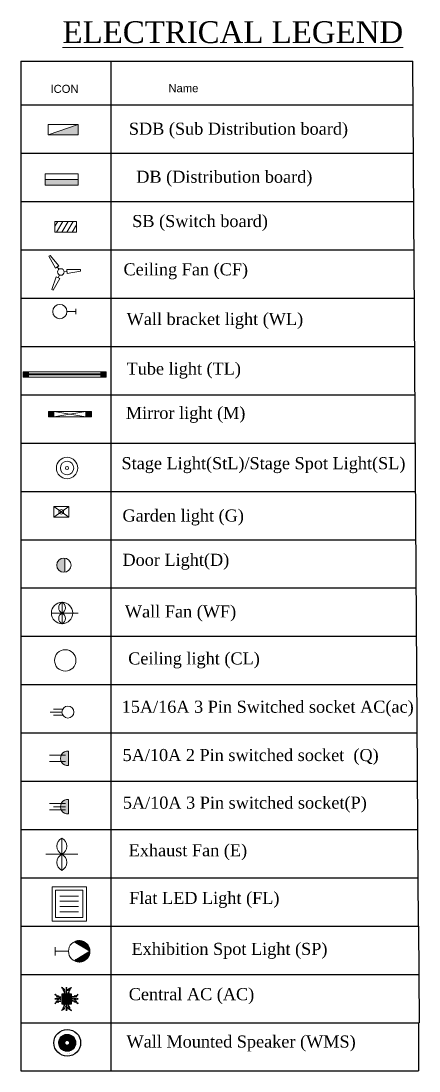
# Model space of a CAD drawing. Header units: inches. Extents: x -913 to 64634, y -1481 to 18188.
# Drawn here: x 2767 to 3064, y 3532 to 4315 of the extents above; entities that cross this region are included whole.
import ezdxf

# ---------------------------------------------------------------- set-up
doc = ezdxf.new("R2010")
doc.units = ezdxf.units.IN
doc.header["$MEASUREMENT"] = 0
doc.linetypes.add('HIDDEN', pattern=[9.525, 6.35, -3.175])
for name, color, linetype in [('AIR', 7, 'Continuous'), ('AIR-00', 8, 'Continuous'), ('AIR-01', 105, 'Continuous'), ('AIR-02', 2, 'Continuous'), ('AIR-04', 40, 'Continuous'), ('dwgmodels.com', 250, 'Continuous'), ('SB Wire', 11, 'Continuous')]:
    doc.layers.add(name, color=color, linetype=linetype)
for name, color, linetype, lineweight in [('E. Fixture', 6, 'Continuous', 20), ('ETEXT', 152, 'Continuous', 5), ('HATCH', 251, 'Continuous', 5)]:
    doc.layers.add(name, color=color, linetype=linetype, lineweight=lineweight)
doc.styles.add('JASIM', font='times.ttf')
doc.styles.get("Standard").update_dxf_attribs({"font": 'arial.ttf'})

# ---------------------------------------------------------------- blocks, each defined once
blk = doc.blocks.new('FCU-13000P (CASSETTE SPLIT)')
at = {"layer": 'AIR-00', "ltscale": 3}
for p, q in [((0, 0.523), (0, 1)), ((-0.523, 0), (-1, 0)), ((-0.558, 0.193), (-0.487, 0.193)), ((-0.558, 0.162), (-0.487, 0.162)), ((-0.558, 0.016), (-0.487, 0.016)), ((-0.193, 0.558), (-0.193, 0.487)), ((-0.162, 0.558), (-0.162, 0.487)), ((-0.016, 0.558), (-0.016, 0.487)), ((0.016, 0.558), (0.016, 0.487)), ((0.162, 0.558), (0.162, 0.487)), ((0.193, 0.558), (0.193, 0.487)), ((0.558, 0.193), (0.487, 0.193)), ((0.558, 0.162), (0.487, 0.162)), ((0.558, 0.016), (0.487, 0.016)), ((0.523, 0), (1, 0)), ((-0.558, -0.016), (-0.487, -0.016)), ((-0.558, -0.162), (-0.487, -0.162)), ((-0.558, -0.193), (-0.487, -0.193)), ((-0.193, -0.558), (-0.193, -0.487)), ((-0.162, -0.558), (-0.162, -0.487)), ((-0.016, -0.558), (-0.016, -0.487)), ((0, -0.523), (0, -1)), ((0.016, -0.558), (0.016, -0.487)), ((0.162, -0.558), (0.162, -0.487)), ((0.193, -0.558), (0.193, -0.487)), ((0.558, -0.016), (0.487, -0.016)), ((0.558, -0.162), (0.487, -0.162)), ((0.558, -0.193), (0.487, -0.193))]:
    blk.add_line(p, q, dxfattribs=at)
at = {"layer": 'AIR-00'}
for p, q in [((0.295, -0.295), (-0.295, 0.295)), ((0.295, 0.295), (-0.295, -0.295))]:
    blk.add_line(p, q, dxfattribs=at)
at = {"layer": 'AIR-00', "ltscale": 3}
for points in [[(-0.335, 0.895), (-0.311, 0.932), (-0.416, 0.973)], [(-0.022, 0.89), (0.022, 0.89), (0, 1)], [(0.335, 0.895), (0.311, 0.932), (0.416, 0.973)], [(-0.89, 0.022), (-0.89, -0.022), (-1, 0)], [(-0.895, 0.335), (-0.932, 0.311), (-0.973, 0.416)], [(0.89, 0.022), (0.89, -0.022), (1, 0)], [(0.895, 0.335), (0.932, 0.311), (0.973, 0.416)], [(-0.895, -0.335), (-0.932, -0.311), (-0.973, -0.416)], [(0.895, -0.335), (0.932, -0.311), (0.973, -0.416)], [(-0.335, -0.895), (-0.311, -0.932), (-0.416, -0.973)], [(-0.022, -0.89), (0.022, -0.89), (0, -1)], [(0.335, -0.895), (0.311, -0.932), (0.416, -0.973)]]:
    blk.add_lwpolyline(points, close=True, dxfattribs=at)
at = {"layer": 'AIR-00'}
for points in [[(-0.323, 0.914, -0.171809), (-0.178, 0.558), (-0.178, 0.522)], [(0.323, 0.914, 0.171809), (0.178, 0.558), (0.178, 0.522)], [(-0.914, 0.323, 0.171809), (-0.558, 0.178), (-0.522, 0.178)], [(0.914, 0.323, -0.171809), (0.558, 0.178), (0.522, 0.178)], [(-0.914, -0.323, -0.171809), (-0.558, -0.178), (-0.522, -0.178)], [(-0.323, -0.914, 0.171809), (-0.178, -0.558), (-0.178, -0.522)], [(0.323, -0.914, -0.171809), (0.178, -0.558), (0.178, -0.522)], [(0.914, -0.323, 0.171809), (0.558, -0.178), (0.522, -0.178)]]:
    blk.add_lwpolyline(points, format="xyb", dxfattribs=at)
for points in [[(-0.26, -0.26), (0.26, -0.26), (0.26, 0.26), (-0.26, 0.26)], [(-0.21, -0.21), (0.21, -0.21), (0.21, 0.21), (-0.21, 0.21)], [(-0.16, -0.16), (0.16, -0.16), (0.16, 0.16), (-0.16, 0.16)], [(-0.11, -0.11), (0.11, -0.11), (0.11, 0.11), (-0.11, 0.11)], [(-0.06, -0.06), (0.06, -0.06), (0.06, 0.06), (-0.06, 0.06)]]:
    blk.add_lwpolyline(points, close=True, dxfattribs=at)
at = {"layer": 'AIR-00', "ltscale": 3}
for points in [[(-0.84, 0.268), (-0.852, 0.231), (-0.882, 0.134), (-0.704, 0.422), (-0.903, -0.005), (-0.645, 0.358), (-0.678, 0.239), (-0.69, 0.199)], [(-0.268, 0.84), (-0.231, 0.852), (-0.134, 0.882), (-0.422, 0.704), (0.005, 0.903), (-0.358, 0.645), (-0.239, 0.678), (-0.199, 0.69)], [(0.268, 0.84), (0.231, 0.852), (0.134, 0.882), (0.422, 0.704), (-0.005, 0.903), (0.358, 0.645), (0.239, 0.678), (0.199, 0.69)], [(0.84, 0.268), (0.852, 0.231), (0.882, 0.134), (0.704, 0.422), (0.903, -0.005), (0.645, 0.358), (0.678, 0.239), (0.69, 0.199)], [(-0.84, -0.268), (-0.852, -0.231), (-0.882, -0.134), (-0.704, -0.422), (-0.903, 0.005), (-0.645, -0.358), (-0.678, -0.239), (-0.69, -0.199)], [(-0.268, -0.84), (-0.231, -0.852), (-0.134, -0.882), (-0.422, -0.704), (0.005, -0.903), (-0.358, -0.645), (-0.239, -0.678), (-0.199, -0.69)], [(0.268, -0.84), (0.231, -0.852), (0.134, -0.882), (0.422, -0.704), (-0.005, -0.903), (0.358, -0.645), (0.239, -0.678), (0.199, -0.69)], [(0.84, -0.268), (0.852, -0.231), (0.882, -0.134), (0.704, -0.422), (0.903, 0.005), (0.645, -0.358), (0.678, -0.239), (0.69, -0.199)]]:
    blk.add_open_spline(points, degree=3, knots=[0.0032834, 0.0032834, 0.0032834, 0.0032834, 0.0712567, 0.1924075, 0.3347111, 0.5062145, 0.5813292, 0.5813292, 0.5813292, 0.5813292], dxfattribs=at)
for points in [[(-0.8, 0), (-0.776, -0.077), (-0.755, 0.058), (-0.718, -0.098), (-0.663, 0.087), (-0.631, 0)], [(0, 0.8), (0.077, 0.776), (-0.058, 0.755), (0.098, 0.718), (-0.087, 0.663), (0, 0.631)], [(0.8, 0), (0.776, -0.077), (0.755, 0.058), (0.718, -0.098), (0.663, 0.087), (0.631, 0)], [(0, -0.8), (0.077, -0.776), (-0.058, -0.755), (0.098, -0.718), (-0.087, -0.663), (0, -0.631)]]:
    blk.add_spline(points, degree=3, dxfattribs=at)
for points in [[(-0.416, 0.973), (-0.335, 0.895), (-0.311, 0.932)], [(0, 1), (-0.022, 0.89), (0.022, 0.89)], [(0.416, 0.973), (0.335, 0.895), (0.311, 0.932)], [(-1, 0), (-0.89, 0.022), (-0.89, -0.022)], [(-0.973, 0.416), (-0.895, 0.335), (-0.932, 0.311)], [(1, 0), (0.89, 0.022), (0.89, -0.022)], [(0.973, 0.416), (0.895, 0.335), (0.932, 0.311)], [(-0.973, -0.416), (-0.895, -0.335), (-0.932, -0.311)], [(0.973, -0.416), (0.895, -0.335), (0.932, -0.311)], [(-0.416, -0.973), (-0.335, -0.895), (-0.311, -0.932)], [(0, -1), (-0.022, -0.89), (0.022, -0.89)], [(0.416, -0.973), (0.335, -0.895), (0.311, -0.932)]]:
    blk.add_solid(points, dxfattribs=at)
at = {"layer": 'AIR-01'}
for points in [[(-0.373, 0.31), (-0.348, 0.31), (-0.348, -0.31), (-0.373, -0.31)], [(-0.31, 0.372), (0.31, 0.372), (0.31, 0.348), (-0.31, 0.348)], [(0.372, 0.31), (0.348, 0.31), (0.348, -0.31), (0.372, -0.31)], [(-0.31, -0.373), (0.31, -0.373), (0.31, -0.348), (-0.31, -0.348)]]:
    blk.add_lwpolyline(points, close=True, dxfattribs=at)
at = {"layer": 'AIR-02'}
blk.add_lwpolyline([(-0.26, -0.31), (0.26, -0.31, 0.414214), (0.31, -0.26), (0.31, 0.26, 0.414214), (0.26, 0.31), (-0.26, 0.31, 0.414214), (-0.31, 0.26), (-0.31, -0.26, 0.414214)], format="xyb", close=True, dxfattribs=at)
at = {"layer": 'AIR-04'}
blk.add_lwpolyline([(-0.41, -0.41), (0.41, -0.41), (0.41, 0.41), (-0.41, 0.41)], close=True, dxfattribs=at)
blk = doc.blocks.new('C')
at = {"layer": 'E. Fixture'}
blk.add_hatch(color=256, dxfattribs=at).paths.add_polyline_path([(27131.11, -3595.1), (27140.34, -3595.1), (27140.34, -3591.94)])
blk.add_line((27140.34, -3591.94), (27131.11, -3595.1), dxfattribs=at)
blk.add_lwpolyline([(27131.11, -3591.94), (27140.34, -3591.94), (27140.34, -3595.1), (27131.11, -3595.1), (27131.11, -3591.94)], dxfattribs=at)
blk = doc.blocks.new('2')
at = {"layer": 'E. Fixture'}
blk.add_hatch(color=256, dxfattribs=at).paths.add_polyline_path([(27131.11, -3604.57), (27131.11, -3606.15), (27140.34, -3606.15), (27140.34, -3604.57)])
blk.add_line((27140.34, -3604.57), (27131.11, -3604.57), dxfattribs=at)
blk.add_lwpolyline([(27131.11, -3602.99), (27140.34, -3602.99), (27140.34, -3606.15), (27131.11, -3606.15), (27131.11, -3602.99)], dxfattribs=at)
blk = doc.blocks.new('L4')
at = {"layer": 'E. Fixture'}
for radius in [8, 8, 5, 1.17]:
    blk.add_circle((39232.56, 28184.17), radius, dxfattribs=at)
blk = doc.blocks.new('05')
at = {"layer": 'E. Fixture'}
blk.add_hatch(color=256, dxfattribs=at).paths.add_polyline_path([(27124.32, -3822.56), (27124.32, -3814.56, 1.138442)])
for p, q in [((27124.32, -3822.56), (27124.32, -3814.56)), ((27122.65, -3816.83), (27113.67, -3816.83)), ((27122.65, -3820.28), (27113.67, -3820.28)), ((27122.65, -3818.56), (27115.97, -3818.56))]:
    blk.add_line(p, q, dxfattribs=at)
blk.add_arc((27123.8, -3818.56), 4.03, 82.59172, 277.40828, dxfattribs=at)
blk = doc.blocks.new('10')
at = {"layer": 'E. Fixture'}
blk.add_hatch(color=256, dxfattribs=at).paths.add_polyline_path([(27132.13, -3831.38), (27132.13, -3823.38, 1.138442)])
for p, q in [((27130.46, -3825.65), (27121.48, -3825.65)), ((27132.13, -3831.38), (27132.13, -3823.38)), ((27130.46, -3829.1), (27121.48, -3829.1))]:
    blk.add_line(p, q, dxfattribs=at)
blk.add_arc((27131.61, -3827.38), 4.03, 82.59172, 277.40828, dxfattribs=at)
blk = doc.blocks.new('oo')
at = {"layer": 'E. Fixture', "lineweight": 15}
for p, q in [((755.23, 589.1), (809.18, 589.1)), ((755.23, 589.03), (809.18, 589.03)), ((755.23, 588.97), (809.18, 588.97)), ((755.23, 588.9), (809.18, 588.9)), ((755.23, 588.77), (809.18, 588.77)), ((755.23, 588.63), (809.18, 588.63)), ((755.23, 588.57), (809.18, 588.57)), ((755.23, 588.5), (809.18, 588.5)), ((755.23, 588.43), (809.18, 588.43)), ((755.23, 588.43), (809.18, 588.43))]:
    blk.add_line(p, q, dxfattribs=at)
at = {"layer": 'E. Fixture', "color": 5, "lineweight": 15}
blk.add_lwpolyline([(751.23, 590.77), (813.18, 590.77), (813.18, 586.76), (751.23, 586.76), (751.23, 590.77)], dxfattribs=at)
at = {"layer": 'HATCH', "lineweight": 15}
for points in [[(751.23, 590.77), (755.23, 590.77), (755.23, 586.76), (751.23, 586.76)], [(751.56, 590.43), (754.89, 590.43), (754.89, 587.1), (751.56, 587.1)], [(751.89, 590.1), (754.56, 590.1), (754.56, 587.43), (751.89, 587.43)], [(752.23, 589.77), (754.23, 589.77), (754.23, 587.76), (752.23, 587.76)], [(752.56, 589.43), (753.89, 589.43), (753.89, 588.1), (752.56, 588.1)], [(752.89, 589.1), (753.56, 589.1), (753.56, 588.43), (752.89, 588.43)], [(813.18, 590.77), (809.18, 590.77), (809.18, 586.76), (813.18, 586.76)], [(812.85, 590.43), (809.51, 590.43), (809.51, 587.1), (812.85, 587.1)], [(812.52, 590.1), (809.85, 590.1), (809.85, 587.43), (812.52, 587.43)], [(812.18, 589.77), (810.18, 589.77), (810.18, 587.76), (812.18, 587.76)], [(811.85, 589.43), (810.52, 589.43), (810.52, 588.1), (811.85, 588.1)], [(811.52, 589.1), (810.85, 589.1), (810.85, 588.43), (811.52, 588.43)]]:
    blk.add_lwpolyline(points, close=True, dxfattribs=at)
blk = doc.blocks.new('14')
at = {"layer": 'E. Fixture'}
for p, q in [((26233.99, -3909.11), (26233.99, -3891.11)), ((26224.99, -3900.11), (26242.99, -3900.11))]:
    blk.add_line(p, q, dxfattribs=at)
for centre, start, end in [((26229.49, -3902.36), 26.56402, 153.43598), ((26229.49, -3897.86), 206.56402, 333.43598), ((26238.49, -3902.36), 26.56402, 153.43598), ((26238.49, -3897.86), 206.56402, 333.43598)]:
    blk.add_arc(centre, 5.03, start, end, dxfattribs=at)
blk = doc.blocks.new('S')
at = {"layer": 'E. Fixture'}
for p, q in [((27102.5, -3564.5), (27101.4, -3580.7)), ((27104.4, -3564.5), (27102.5, -3564.5)), ((27104.4, -3564.5), (27106.1, -3580.6)), ((27106.1, -3580.6), (27101.4, -3580.7)), ((27103.5, -3584.1), (27103.5, -3580.7)), ((27082.5, -3599), (27095.8, -3589.7)), ((27095.8, -3589.7), (27098.2, -3593.8)), ((27100, -3590.1), (27097, -3591.8)), ((27106.9, -3590.1), (27109.9, -3591.8)), ((27111.1, -3589.7), (27108.7, -3593.8)), ((27124.4, -3599), (27111.1, -3589.7)), ((27082.5, -3599), (27083.5, -3600.7)), ((27083.5, -3600.7), (27098.2, -3593.8)), ((27123.4, -3600.7), (27108.7, -3593.8)), ((27124.4, -3599), (27123.4, -3600.7))]:
    blk.add_line(p, q, dxfattribs=at)
blk.add_circle((27103.5, -3588.1), 3.94, dxfattribs=at)
blk = doc.blocks.new('tu')
at = {"layer": 'E. Fixture'}
for p, q in [((27127.2, -3640.35), (27127.2, -3628.35)), ((27121.06, -3634.35), (27118.26, -3634.35)), ((27133.2, -3634.35), (27121.2, -3634.35))]:
    blk.add_line(p, q, dxfattribs=at)
blk.add_circle((27127.2, -3634.35), 6, dxfattribs=at)
for centre, start, end in [((27128.7, -3631.35), 116.56402, 243.43598), ((27125.7, -3631.35), 296.56402, 63.43598), ((27128.7, -3637.35), 116.56402, 243.43598), ((27125.7, -3637.35), 296.56402, 63.43598)]:
    blk.add_arc(centre, 3.35, start, end, dxfattribs=at)
blk = doc.blocks.new('69582')
at = {"layer": 'HATCH'}
for p, q in [((1428.68, -3959.17), (1452.68, -3959.17)), ((1428.68, -3983.17), (1428.68, -3959.17)), ((1452.68, -3959.17), (1452.68, -3983.17)), ((1431.18, -3961.67), (1450.18, -3961.67)), ((1431.18, -3980.67), (1431.18, -3961.67)), ((1450.18, -3961.67), (1450.18, -3980.67)), ((1452.68, -3983.17), (1428.68, -3983.17)), ((1450.18, -3980.67), (1431.18, -3980.67))]:
    blk.add_line(p, q, dxfattribs=at)
blk = doc.blocks.new('Ceiling Loudspeaker 4_dwgmodels.com')
h = blk.add_hatch()
h.set_pattern_fill('HEX', color=251, scale=0.6)
h.set_pattern_definition([(0, (-2869.9038, -661.1102), (0, 3.2995568), [1.905, -3.81]), (120, (-2869.9038, -661.1102), (-2.8575, -1.6497784), [1.905, -3.81]), (60, (-2867.9988, -661.1102), (-2.8575, 1.6497784), [1.905, -3.81])])
edge = h.paths.add_edge_path(flags=17)
edge.add_arc((0, 0), 15, 0, 360)
edge = h.paths.add_edge_path()
edge.add_arc((0, 0), 50, 0, 360)
at = {"color": 0}
for radius in [80, 50, 15]:
    blk.add_circle((0, 0), radius, dxfattribs=at)
at = {"color": 0, "insert": (-12.6, -60), "char_height": 5, "attachment_point": 1}
blk.add_mtext_dynamic_manual_height_columns('BOSCH', width=21.899, gutter_width=12.5, heights=[0], dxfattribs=at)

msp = doc.modelspace()

# ---------------------------------------------------------------- hatches: boundary and pattern name
at = {"layer": 'E. Fixture', "lineweight": 5}
h = msp.add_hatch(dxfattribs=at)
h.set_pattern_fill('ANSI31', color=256, scale=26.668912, angle=15, style=0)
h.set_pattern_definition([(60, (-68038.9502, 11595.684), (-2.88699442, 1.666807), [])])
h.paths.add_polyline_path([(2792.6, 4157.39), (2808.6, 4157.39), (2808.6, 4165.39), (2792.6, 4165.39)])
msp.add_hatch(color=256, dxfattribs=at).paths.add_polyline_path([(2793.89, 3909.2, 0.457394), (2800, 3903.92), (2800, 3914.48, 0.457394)])
h = msp.add_hatch(dxfattribs=at)
h.set_pattern_fill('ANSI31', color=256, scale=1.5, angle=180, style=0)
h.set_pattern_definition([(225, (4012.44444, 4382.17356), (0.132582521, -0.132582521), [])])
h.paths.add_polyline_path([(2806.85, 3614.4, 0.568998), (2818.67, 3621.43)])
h.paths.add_polyline_path([(2818.67, 3621.43, 0.568998), (2806.85, 3628.45)])

# ---------------------------------------------------------------- linework, layer by layer
for p, q in [((2801.56, 4098.2), (2808.23, 4098.2)), ((2808.23, 4096.18), (2808.23, 4100.22)), ((2791.73, 4019.7), (2815.73, 4023.7)), ((2791.73, 4023.7), (2815.73, 4019.7)), ((2802.82, 3945.05), (2791.73, 3952.87)), ((2802.82, 3952.87), (2791.73, 3945.05)), ((2800, 3914.48), (2800, 3903.92)), ((2797.77, 3799.7), (2788.96, 3799.7)), ((2798.36, 3802), (2791.38, 3802)), ((2798.36, 3797.4), (2791.38, 3797.4)), ((2796.29, 3662.58), (2810.16, 3662.58)), ((2796.29, 3662.58), (2810.16, 3662.58)), ((2796.29, 3658.86), (2810.16, 3658.86)), ((2796.29, 3658.86), (2810.16, 3658.86)), ((2796.29, 3654.68), (2810.16, 3654.68)), ((2796.29, 3654.68), (2810.16, 3654.68)), ((2796.29, 3650.88), (2810.16, 3650.88)), ((2796.29, 3650.88), (2810.16, 3650.88)), ((2792.67, 3624.46), (2792.67, 3618.4)), ((2818.67, 3621.43), (2806.85, 3628.45)), ((2802.67, 3621.43), (2792.67, 3621.43)), ((2818.67, 3621.43), (2806.85, 3614.4))]:
    msp.add_line(p, q, dxfattribs=at)
for points in [[(2792.6, 4165.39), (2808.6, 4165.39), (2808.6, 4157.39), (2792.6, 4157.39)], [(2791.73, 3952.87), (2791.73, 3945.05), (2802.82, 3945.05), (2802.82, 3952.87)]]:
    msp.add_lwpolyline(points, close=True, dxfattribs=at)
at = {"layer": 'E. Fixture', "color": 252, "lineweight": 5}
for points in [[(2787.73, 4023.7), (2791.73, 4023.7), (2791.73, 4019.7), (2787.73, 4019.7)], [(2788.06, 4023.37), (2791.39, 4023.37), (2791.39, 4020.03), (2788.06, 4020.03)], [(2788.39, 4023.03), (2791.06, 4023.03), (2791.06, 4020.37), (2788.39, 4020.37)], [(2788.73, 4022.7), (2790.73, 4022.7), (2790.73, 4020.7), (2788.73, 4020.7)], [(2819.73, 4023.7), (2815.73, 4023.7), (2815.73, 4019.7), (2819.73, 4019.7)], [(2819.4, 4023.37), (2816.06, 4023.37), (2816.06, 4020.03), (2819.4, 4020.03)], [(2819.06, 4023.03), (2816.4, 4023.03), (2816.4, 4020.37), (2819.06, 4020.37)], [(2818.73, 4022.7), (2816.73, 4022.7), (2816.73, 4020.7), (2818.73, 4020.7)], [(2789.06, 4022.37), (2790.39, 4022.37), (2790.39, 4021.03), (2789.06, 4021.03)], [(2789.39, 4022.03), (2790.06, 4022.03), (2790.06, 4021.37), (2789.39, 4021.37)], [(2818.4, 4022.37), (2817.06, 4022.37), (2817.06, 4021.03), (2818.4, 4021.03)], [(2818.06, 4022.03), (2817.4, 4022.03), (2817.4, 4021.37), (2818.06, 4021.37)]]:
    msp.add_lwpolyline(points, close=True, dxfattribs=at)
msp.add_lwpolyline([(2787.73, 4023.7), (2819.73, 4023.7), (2819.73, 4019.7), (2787.73, 4019.7), (2787.73, 4023.7)], dxfattribs=at)
at = {"layer": 'E. Fixture', "lineweight": 5}
for centre, radius in [((2796.23, 4098.2), 5.33), ((2797.28, 3948.96), 1.72), ((2799.23, 3909.2), 5.33), ((2800.23, 3838.2), 8), ((2802.23, 3799.7), 4.46), ((2810.67, 3621.43), 8)]:
    msp.add_circle(centre, radius, dxfattribs=at)
at = {"layer": 'SB Wire', "color": 1}
msp.add_line((2767.23, 4284.85), (3059.49, 4284.85), dxfattribs=at)
at = {"layer": 'SB Wire'}
for p, q in [((2767.23, 4284.85), (2767.23, 3640.2)), ((2834.23, 4284.85), (2834.23, 3642.7)), ((3063.73, 3640.2), (3059.49, 4284.85)), ((2767.23, 4252.2), (3059.71, 4252.2)), ((2767.23, 4216.2), (3059.95, 4216.2)), ((2767.23, 4180.2), (3060.18, 4180.2)), ((2767.23, 4144.2), (3060.42, 4144.2)), ((2767.23, 4108.2), (3060.65, 4108.2)), ((2767.23, 4072.2), (3060.89, 4072.2)), ((2767.23, 4036.2), (3061.13, 4036.2)), ((2767.23, 4000.2), (3061.36, 4000.2)), ((2767.23, 3964.2), (3061.6, 3964.2)), ((2767.23, 3928.2), (3061.84, 3928.2)), ((2767.23, 3892.2), (3062.07, 3892.2)), ((2767.23, 3856.2), (3062.31, 3856.2)), ((2767.23, 3820.2), (3062.54, 3820.2)), ((2767.23, 3784.2), (3062.78, 3784.2)), ((2767.23, 3748.2), (3063.02, 3748.2)), ((2767.23, 3712.2), (3063.25, 3712.2)), ((2767.23, 3676.2), (3063.49, 3676.2)), ((2767.23, 3640.2), (3063.73, 3640.2)), ((2767.23, 3640.2), (2767.23, 3532.2)), ((2834.23, 3642.7), (2834.23, 3532.2)), ((3063.73, 3640.2), (3064.2, 3568.2)), ((2767.23, 3604.2), (3063.73, 3604.2)), ((2767.23, 3568.2), (3063.73, 3568.2)), ((3063.73, 3568.2), (3063.73, 3532.2)), ((2767.23, 3532.2), (3063.73, 3532.2))]:
    msp.add_line(p, q, dxfattribs=at)

# ---------------------------------------------------------------- block references
at = {"lineweight": 5}
msp.add_blockref('oo', (2017.52, 3462.6), dxfattribs=at)
at = {"layer": 'AIR', "xscale": 8.797346140366477, "yscale": 8.797346140366477, "zscale": 8.797346140366477}
msp.add_blockref('FCU-13000P (CASSETTE SPLIT)', (2801.2, 3585.89), dxfattribs=at)
at = {"layer": 'dwgmodels.com', "color": 30, "true_color": 0xf26722, "xscale": 0.125, "yscale": 0.125, "zscale": 0.125}
msp.add_blockref('Ceiling Loudspeaker 4_dwgmodels.com', (2801.73, 3553.2), dxfattribs=at)
at = {"layer": 'E. Fixture', "lineweight": 5}
for name, p, xscale, yscale, zscale in [('C', (-63514.21, 13015.36), 2.443750000005821, 2.443750000005821, 2.44375), ('2', (-69570.34, 13809.6), 2.666891211381881, 2.666891211374605, 2.666891211379055), ('10', (-33376.49, 8868.8), 1.33344560569094, 1.333445605687302, 1.333445605689528), ('05', (-33366.08, 8821.04), 1.33344560569094, 1.333445605687302, 1.333445605689528)]:
    msp.add_blockref(name, p, dxfattribs=dict(at, xscale=xscale, yscale=yscale, zscale=zscale))
for name, p, xscale, yscale, zscale, rotation in [('S', (17215.83, -5044.38), 0.6250526276705225, 0.6250526276671735, 0.6250526276669662, 155.0800922591944), ('tu', (38970.53, -972.7), 1.33344560569094, 1.333445605687302, 1.333445605689528, 180), ('14', (7998.31, 38675.3), 1.333445605687302, 1.333445605687302, 1.333445605689528, 270)]:
    msp.add_blockref(name, p, dxfattribs=dict(at, xscale=xscale, yscale=yscale, zscale=zscale, rotation=rotation))
msp.add_blockref('L4', (-36430.95, -24202.56), dxfattribs=at)
at = {"layer": 'HATCH', "lineweight": 5, "xscale": 1.066756484552752, "yscale": 1.066756484549842, "zscale": 1.066756484551622}
msp.add_blockref('69582', (1266.37, 7893.01), dxfattribs=at)
msp.add_blockref('69582', (1266.37, 7893.01), dxfattribs=at)

# ---------------------------------------------------------------- texts
at = {"layer": 'ETEXT', "color": 3, "lineweight": 5, "style": 'JASIM'}
msp.add_text('%%UELECTRICAL LEGEND', height=16.2422, dxfattribs=at).set_placement((2798.23, 4298.35))
at = {"layer": 'ETEXT', "lineweight": 5, "style": 'JASIM'}
for s, p in [('SDB (Sub Distribution board)', (2847.73, 4230)), ('DB (Distribution board)', (2853.23, 4194.2)), ('SB (Switch board) ', (2850.23, 4161.2)), ('Ceiling Fan (CF)', (2843.73, 4125.2)), ('Wall bracket light (WL)', (2846.04, 4088.2)), ('Tube light (TL)', (2846.04, 4051.2)), ('Mirror light (M)', (2845.53, 4018.2)), ('Stage Light(StL)/Stage Spot Light(SL)', (2842.23, 3980.7)), ('Garden light (G)', (2842.95, 3941.7)), ('Door Light(D)', (2842.95, 3908.7)), ('Wall Fan (WF)  ', (2844.73, 3870.2)), ('Ceiling light (CL) ', (2847.23, 3835.2)), ('15A/16A 3 Pin Switched socket AC(ac)', (2842.38, 3799.2)), ('5A/10A 2 Pin switched socket  (Q)', (2843.05, 3763.2)), ('5A/10A 3 Pin switched socket(P)', (2843.23, 3727.7)), ('Exhaust Fan (E)', (2847.6, 3692.2)), ('Flat LED Light (FL)', (2847.92, 3656.7)), ('Exhibition Spot Light (SP)', (2849.73, 3618.7)), ('Central AC (AC)', (2847.63, 3584.96)), ('Wall Mounted Speaker (WMS)', (2845.95, 3549.66))]:
    msp.add_text(s, height=9, dxfattribs=at).set_placement(p)
at = {"layer": 'SB Wire', "linetype": 'HIDDEN'}
for s, p in [('ICON', (2789.23, 4261.2)), ('Name', (2877.23, 4261.7))]:
    msp.add_text(s, height=6, dxfattribs=at).set_placement(p)

doc.saveas('drawing.dxf')
